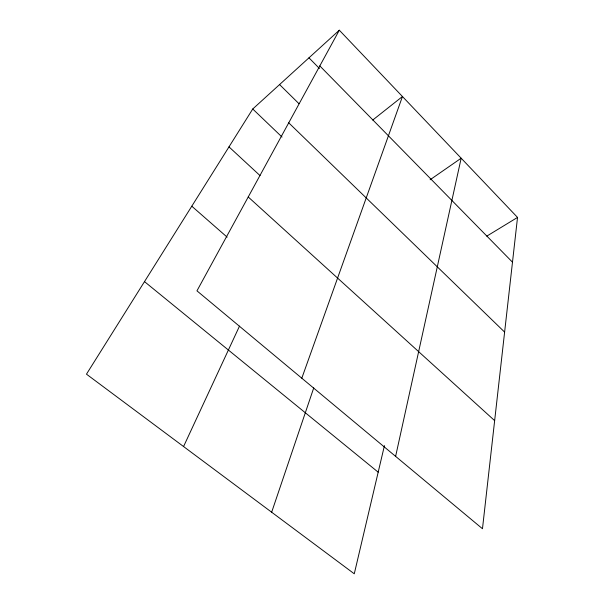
<?xml version="1.0" encoding="UTF-8"?>
<svg xmlns="http://www.w3.org/2000/svg" width="604" height="604" viewBox="0 0 604 604"><rect width="100%" height="100%" fill="white"/><g stroke="black" fill="none" stroke-linecap="round" stroke-linejoin="round"><path stroke-width="0.91" d="M517.53 217.417L482.475 528.742L196.957 290.841L339.32 30.2L517.53 217.417L486.794 236.134M395.62 456.367L461.169 158.21L430.116 179.75M384.438 445.616L354.276 573.8L86.47 374.163L252.744 108.992L339.32 30.2M271.664 512.215L313.74 387.881M301.804 378.202L402.453 96.519L372.721 120.06M183.563 446.545L239.501 326.107M144.499 281.623L378.187 472.185M191.793 206.206L227.127 237.146M248.229 196.972L494.646 420.626M228.992 146.878L260.052 175.613M252.744 108.992L282.03 137.048M288.735 122.823L504.619 332.094M279.577 84.575L298.95 103.669M308.961 57.833L319.456 68.509M319.818 65.912L512.486 262.181"/></g></svg>
